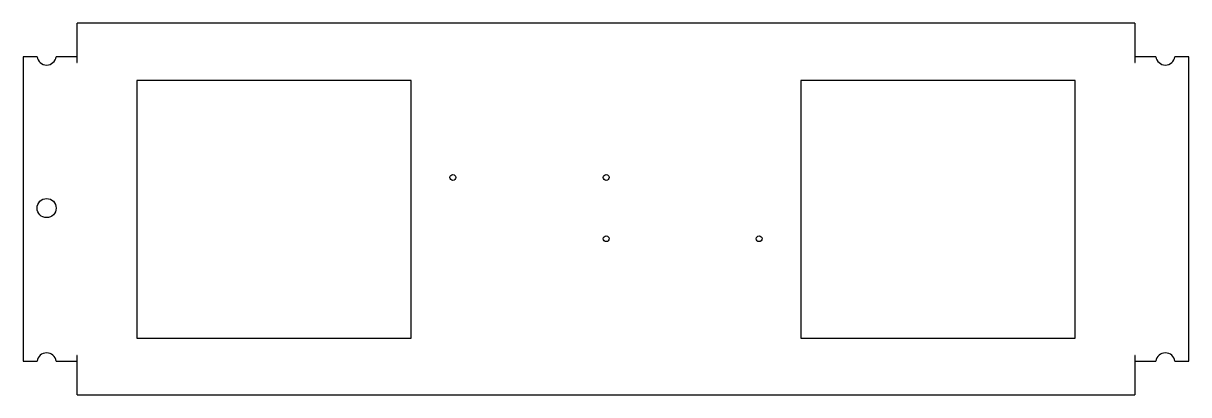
# Model space of a CAD drawing. Header units: inches. Extents: x -9.5 to 9.5, y -3 to 3.
import ezdxf

# ---------------------------------------------------------------- set-up
doc = ezdxf.new("R2010")
doc.units = ezdxf.units.IN
doc.header["$MEASUREMENT"] = 0

msp = doc.modelspace()

# ---------------------------------------------------------------- linework, layer by layer
at = {"color": 7, "linetype": 'Continuous', "lineweight": 25}
for p, q in [((-8.62, 2.39), (-8.62, 3.03)), ((8.62, 3.03), (-8.62, 3.03)), ((8.62, 3.03), (8.62, 2.39)), ((-9.5, 2.485), (-9.5, -2.485)), ((-9.275, 2.485), (-9.5, 2.485)), ((-8.626, 2.485), (-8.965, 2.485)), ((-8.626, 2.485), (-8.626, 2.39)), ((8.626, 2.39), (8.626, 2.485)), ((8.965, 2.485), (8.626, 2.485)), ((9.5, 2.485), (9.275, 2.485)), ((9.5, -2.485), (9.5, 2.485)), ((-8.626, 2.39), (-8.62, 2.39)), ((8.62, 2.39), (8.626, 2.39)), ((-7.648, 2.098), (-7.648, -2.105)), ((-3.176, 2.098), (-7.648, 2.098)), ((-3.176, -2.105), (-3.176, 2.098)), ((3.176, 2.098), (3.176, -2.105)), ((7.648, 2.098), (3.176, 2.098)), ((7.648, -2.105), (7.648, 2.098)), ((-7.648, -2.105), (-3.176, -2.105)), ((3.176, -2.105), (7.648, -2.105)), ((-8.62, -2.39), (-8.626, -2.39)), ((-8.626, -2.39), (-8.626, -2.485)), ((-8.62, -3.03), (-8.62, -2.39)), ((8.626, -2.39), (8.62, -2.39)), ((8.62, -2.39), (8.62, -3.03)), ((8.626, -2.485), (8.626, -2.39)), ((-9.5, -2.485), (-9.276, -2.485)), ((-8.964, -2.485), (-8.626, -2.485)), ((8.626, -2.485), (8.964, -2.485)), ((9.276, -2.485), (9.5, -2.485)), ((-8.62, -3.03), (8.62, -3.03))]:
    msp.add_line(p, q, dxfattribs=at)
for centre, radius in [((-2.496, 0.515), 0.0475), ((0.004, 0.515), 0.0475), ((-9.12, 0.015), 0.156), ((0.004, -0.485), 0.0475), ((2.496, -0.485), 0.0475)]:
    msp.add_circle(centre, radius, dxfattribs=at)
for centre, radius, start, end in [((-9.12, 2.505), 0.156, 187.346, 352.654), ((9.12, 2.505), 0.156, 187.346, 352.654), ((-9.12, -2.505), 0.157, 7.3245, 172.6755), ((9.12, -2.505), 0.157, 7.3245, 172.6755)]:
    msp.add_arc(centre, radius, start, end, dxfattribs=at)

doc.saveas('drawing.dxf')
